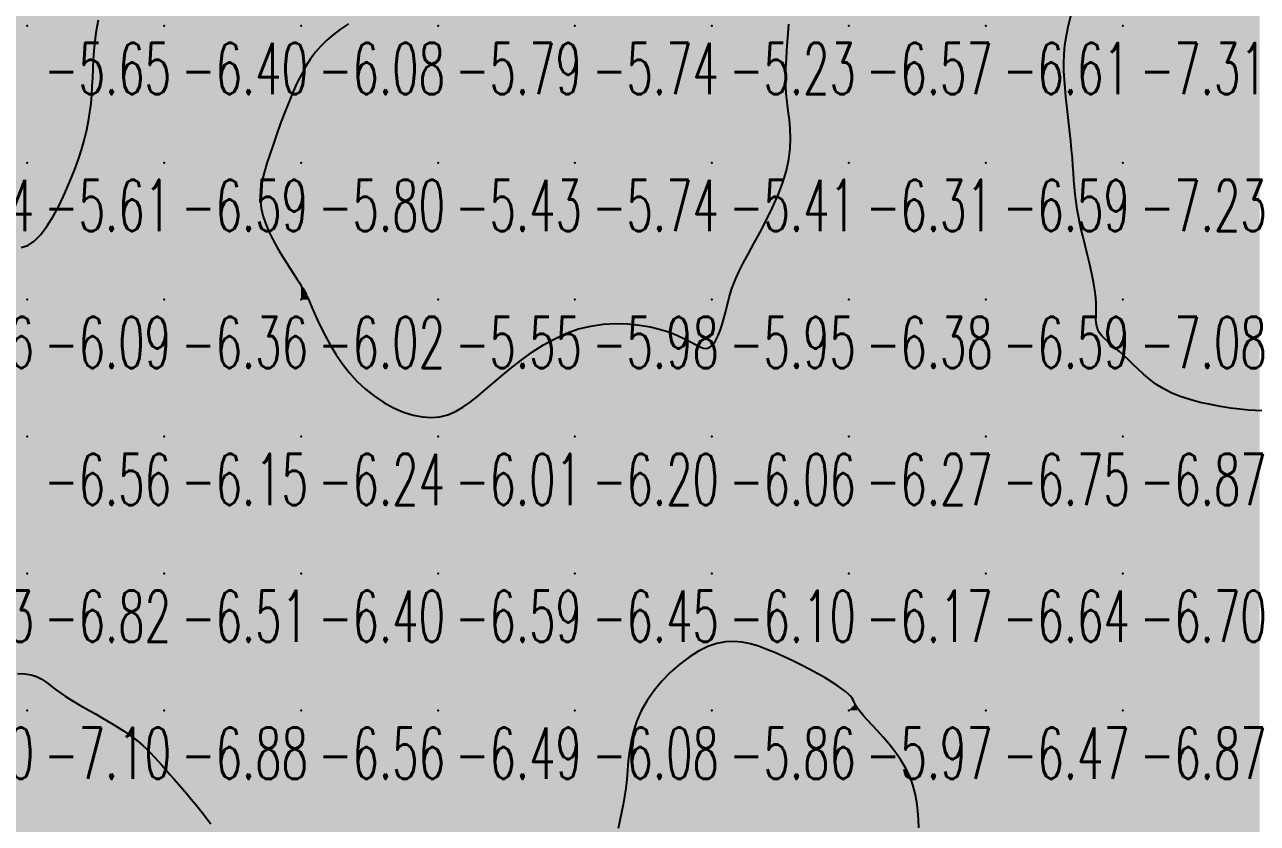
# Model space of a CAD drawing. Header units: millimetres. Extents: x 88261 to 90953, y 390274 to 392322.
# Drawn here: x 90070.1 to 90160.1, y 390839 to 390897.3 of the extents above; entities that cross this region are included whole.
import ezdxf
from ezdxf.enums import TextEntityAlignment as Align

# ---------------------------------------------------------------- set-up
doc = ezdxf.new("R2010")
doc.units = ezdxf.units.MM
doc.header["$LTSCALE"] = 25
for name, color, linetype in [('CN_03_00', 7, 'Continuous'), ('COTEAlt', 7, 'Continuous'), ('TN_COLORIAGE', 7, 'Continuous')]:
    doc.layers.add(name, color=color, linetype=linetype)
doc.styles.add('Simplex 1.0', font='Simplex.shx', dxfattribs={"width": 0.99, "height": 2.5})
doc.styles.get("Standard").update_dxf_attribs({"font": 'times.ttf'})

# ---------------------------------------------------------------- blocks, each defined once
blk = doc.blocks.new('COTE')
at = {"color": 0}
blk.add_point((0, 0), dxfattribs=at)
at = {"layer": 'COTEAlt'}
blk.add_attdef('ALT', text='', height=3.75, dxfattribs=at).set_placement((1.25, -1.25), align=Align.TOP_LEFT)

msp = doc.modelspace()

# ---------------------------------------------------------------- linework, layer by layer
at = {"layer": 'CN_03_00', "flags": 128}
for points, elevation in [([(90160.4, 390869.121), (90159.933, 390869.142), (90159.394, 390869.178), (90158.778, 390869.237), (90158.101, 390869.32), (90157.381, 390869.43), (90156.637, 390869.568), (90155.887, 390869.737), (90155.149, 390869.937), (90154.443, 390870.17), (90153.787, 390870.439), (90153.195, 390870.742), (90152.664, 390871.073), (90152.186, 390871.424), (90151.753, 390871.786), (90151.358, 390872.149), (90150.994, 390872.506), (90150.651, 390872.847), (90150.324, 390873.165), (90150.005, 390873.451), (90149.699, 390873.711), (90149.411, 390873.951), (90149.145, 390874.175), (90148.907, 390874.391), (90148.703, 390874.604), (90148.537, 390874.821), (90148.414, 390875.047), (90148.338, 390875.289), (90148.3, 390875.552), (90148.287, 390875.842), (90148.289, 390876.167), (90148.294, 390876.531), (90148.291, 390876.941), (90148.267, 390877.402), (90148.212, 390877.922), (90148.118, 390878.503), (90147.99, 390879.133), (90147.838, 390879.801), (90147.67, 390880.491), (90147.496, 390881.191), (90147.325, 390881.886), (90147.166, 390882.563), (90147.028, 390883.209), (90146.918, 390883.813), (90146.834, 390884.381), (90146.769, 390884.923), (90146.72, 390885.45), (90146.679, 390885.971), (90146.643, 390886.495), (90146.606, 390887.033), (90146.562, 390887.595), (90146.508, 390888.187), (90146.445, 390888.805), (90146.376, 390889.443), (90146.303, 390890.094), (90146.23, 390890.751), (90146.158, 390891.408), (90146.091, 390892.056), (90146.03, 390892.691), (90145.98, 390893.307), (90145.948, 390893.916), (90145.939, 390894.529), (90145.961, 390895.161), (90146.021, 390895.824), (90146.126, 390896.531), (90146.284, 390897.295), (90146.502, 390898.13)], -7), ([(90069.819, 390881.052), (90070.294, 390881.188), (90070.773, 390881.512), (90071.249, 390882.002), (90071.718, 390882.628), (90072.171, 390883.358), (90072.603, 390884.161), (90073.008, 390885.006), (90073.378, 390885.863), (90073.708, 390886.701), (90073.993, 390887.494), (90074.234, 390888.243), (90074.436, 390888.955), (90074.601, 390889.636), (90074.734, 390890.293), (90074.838, 390890.933), (90074.915, 390891.562), (90074.971, 390892.187), (90075.008, 390892.814), (90075.036, 390893.448), (90075.062, 390894.094), (90075.094, 390894.757), (90075.142, 390895.44), (90075.214, 390896.149), (90075.319, 390896.889), (90075.464, 390897.663)], -6), ([(90093.714, 390897.379), (90093.124, 390896.979), (90092.597, 390896.582), (90092.124, 390896.177), (90091.697, 390895.756), (90091.308, 390895.306), (90090.947, 390894.82), (90090.606, 390894.285), (90090.277, 390893.692), (90089.952, 390893.036), (90089.632, 390892.327), (90089.32, 390891.581), (90089.018, 390890.814), (90088.73, 390890.041), (90088.457, 390889.278), (90088.203, 390888.54), (90087.969, 390887.844), (90087.76, 390887.2), (90087.58, 390886.602), (90087.436, 390886.039), (90087.334, 390885.501), (90087.279, 390884.977), (90087.277, 390884.456), (90087.335, 390883.928), (90087.459, 390883.382), (90087.65, 390882.812), (90087.898, 390882.226), (90088.187, 390881.636), (90088.502, 390881.057), (90088.829, 390880.5), (90089.151, 390879.978), (90089.454, 390879.505), (90089.724, 390879.092), (90089.947, 390878.75), (90089.947, 390878.75), (90090.127, 390878.472), (90090.268, 390878.251), (90090.378, 390878.077), (90090.46, 390877.942), (90090.521, 390877.838), (90090.566, 390877.755), (90090.601, 390877.685), (90090.631, 390877.618), (90090.663, 390877.543), (90090.703, 390877.447), (90090.756, 390877.318), (90090.83, 390877.144), (90090.93, 390876.911), (90091.063, 390876.607), (90091.235, 390876.221), (90091.45, 390875.744), (90091.712, 390875.191), (90092.022, 390874.578), (90092.38, 390873.926), (90092.788, 390873.251), (90093.247, 390872.574), (90093.76, 390871.911), (90094.325, 390871.282), (90094.944, 390870.703), (90095.606, 390870.182), (90096.297, 390869.726), (90097.006, 390869.34), (90097.72, 390869.031), (90098.427, 390868.805), (90099.114, 390868.668), (90099.768, 390868.627), (90100.38, 390868.685), (90100.959, 390868.835), (90101.515, 390869.07), (90102.058, 390869.38), (90102.601, 390869.755), (90103.153, 390870.188), (90103.726, 390870.67), (90104.332, 390871.191), (90104.978, 390871.741), (90105.664, 390872.306), (90106.389, 390872.87), (90107.149, 390873.415), (90107.943, 390873.926), (90108.767, 390874.387), (90109.619, 390874.782), (90110.498, 390875.094), (90111.397, 390875.311), (90112.306, 390875.439), (90113.21, 390875.488), (90114.095, 390875.465), (90114.947, 390875.381), (90115.751, 390875.245), (90116.494, 390875.067), (90117.162, 390874.856), (90117.743, 390874.622), (90118.245, 390874.382), (90118.676, 390874.152), (90119.046, 390873.95), (90119.364, 390873.793), (90119.64, 390873.697), (90119.883, 390873.68), (90120.104, 390873.76), (90120.309, 390873.946), (90120.5, 390874.225), (90120.677, 390874.577), (90120.839, 390874.98), (90120.987, 390875.415), (90121.119, 390875.861), (90121.235, 390876.298), (90121.336, 390876.705), (90121.422, 390877.069), (90121.504, 390877.403), (90121.592, 390877.726), (90121.699, 390878.06), (90121.835, 390878.423), (90122.012, 390878.837), (90122.241, 390879.32), (90122.535, 390879.894), (90122.899, 390880.57), (90123.316, 390881.336), (90123.764, 390882.171), (90124.221, 390883.055), (90124.665, 390883.967), (90125.073, 390884.886), (90125.425, 390885.792), (90125.697, 390886.666), (90125.873, 390887.49), (90125.965, 390888.266), (90125.989, 390889.002), (90125.962, 390889.703), (90125.9, 390890.376), (90125.821, 390891.027), (90125.741, 390891.663), (90125.677, 390892.29), (90125.643, 390892.914), (90125.636, 390893.538), (90125.651, 390894.162), (90125.682, 390894.789), (90125.724, 390895.421), (90125.77, 390896.058), (90125.817, 390896.704), (90125.857, 390897.359)], -6), ([(90135.365, 390838.663), (90135.329, 390839.275), (90135.28, 390839.899), (90135.205, 390840.529), (90135.091, 390841.163), (90134.924, 390841.797), (90134.691, 390842.426), (90134.385, 390843.045), (90134.02, 390843.648), (90133.613, 390844.229), (90133.184, 390844.779), (90132.751, 390845.291), (90132.332, 390845.758), (90131.947, 390846.173), (90131.613, 390846.529), (90131.346, 390846.821), (90131.139, 390847.056), (90130.985, 390847.243), (90130.872, 390847.392), (90130.793, 390847.513), (90130.737, 390847.614), (90130.695, 390847.705), (90130.657, 390847.796), (90130.615, 390847.895), (90130.558, 390848.005), (90130.479, 390848.13), (90130.366, 390848.272), (90130.211, 390848.433), (90130.005, 390848.616), (90129.737, 390848.824), (90129.4, 390849.059), (90128.986, 390849.321), (90128.505, 390849.607), (90127.969, 390849.91), (90127.389, 390850.222), (90126.778, 390850.537), (90126.148, 390850.849), (90125.511, 390851.151), (90124.88, 390851.435), (90124.262, 390851.696), (90123.657, 390851.921), (90123.057, 390852.101), (90122.458, 390852.222), (90121.853, 390852.275), (90121.238, 390852.247), (90120.605, 390852.128), (90119.951, 390851.906), (90119.272, 390851.573), (90118.582, 390851.139), (90117.895, 390850.62), (90117.229, 390850.028), (90116.6, 390849.378), (90116.023, 390848.683), (90115.515, 390847.959), (90115.091, 390847.218), (90114.763, 390846.474), (90114.519, 390845.732), (90114.345, 390844.996), (90114.225, 390844.271), (90114.142, 390843.561), (90114.081, 390842.87), (90114.026, 390842.202), (90113.962, 390841.562), (90113.875, 390840.951), (90113.77, 390840.362), (90113.653, 390839.785), (90113.531, 390839.209), (90113.409, 390838.626)], -6), ([(90069.542, 390849.925), (90070.091, 390849.911), (90070.55, 390849.837), (90070.935, 390849.713), (90071.265, 390849.55), (90071.559, 390849.358), (90071.835, 390849.148), (90072.111, 390848.93), (90072.403, 390848.713), (90072.712, 390848.498), (90073.038, 390848.283), (90073.379, 390848.068), (90073.735, 390847.852), (90074.104, 390847.634), (90074.486, 390847.414), (90074.879, 390847.189), (90075.281, 390846.96), (90075.69, 390846.726), (90076.1, 390846.487), (90076.507, 390846.244), (90076.908, 390845.997), (90077.297, 390845.746), (90077.671, 390845.49), (90078.025, 390845.23), (90078.356, 390844.966), (90078.667, 390844.696), (90078.963, 390844.421), (90079.249, 390844.137), (90079.528, 390843.845), (90079.806, 390843.543), (90080.087, 390843.23), (90080.374, 390842.904), (90080.673, 390842.566), (90080.98, 390842.216), (90081.292, 390841.858), (90081.608, 390841.494), (90081.923, 390841.125), (90082.234, 390840.755), (90082.539, 390840.387), (90082.834, 390840.021), (90083.117, 390839.66), (90083.39, 390839.304), (90083.654, 390838.949)], -7)]:
    msp.add_lwpolyline(points, dxfattribs=dict(at, elevation=elevation))
at = {"layer": 'TN_COLORIAGE', "color": 141}
for points in [[(90060.456, 390897.239, -5.551), (90060.412, 390897.402, -5.551), (90070.249, 390897.239, -5.551), (90070.249, 390907.239, -5.551)], [(90077.871, 390904.862, -5.551), (90078.284, 390907.239, -5.551), (90070.249, 390897.239, -5.551), (90070.249, 390907.239, -5.551)], [(90110.249, 390901.493, -5.635), (90115.191, 390907.239, -5.635), (90110.249, 390897.239, -5.635), (90120.249, 390907.239, -5.635)], [(90110.249, 390897.239, -5.635), (90120.249, 390897.239, -5.635), (90120.249, 390907.239, -5.635)], [(90124.049, 390907.239, -5.231), (90125.888, 390902.878, -5.231), (90120.249, 390907.239, -5.231), (90120.249, 390897.239, -5.231)], [(90077.871, 390904.862, -5.648), (90074.936, 390897.239, -5.648), (90070.249, 390897.239, -5.648)], [(90125.982, 390897.239, -5.231), (90125.888, 390902.878, -5.231), (90120.249, 390897.239, -5.231)], [(90092.947, 390897.239, -5.787), (90100.249, 390900.897, -5.787), (90100.249, 390897.239, -5.787)], [(90103.988, 390900.979, -5.736), (90110.249, 390901.493, -5.736), (90100.249, 390897.239, -5.736), (90110.249, 390897.239, -5.736)], [(90103.988, 390900.979, -5.787), (90100.249, 390900.897, -5.787), (90100.249, 390897.239, -5.787)], [(90060.456, 390897.239, -5.648), (90065.825, 390892.815, -5.648), (90070.249, 390897.239, -5.648)], [(90065.825, 390892.815, -5.613), (90065.592, 390887.239, -5.613), (90070.249, 390897.239, -5.613), (90070.249, 390887.239, -5.613)], [(90074.936, 390897.239, -5.613), (90075.171, 390892.161, -5.613), (90070.249, 390897.239, -5.613), (90070.249, 390887.239, -5.613)], [(90090.249, 390894.419, -5.787), (90092.947, 390897.239, -5.787), (90090.249, 390887.239, -5.787), (90100.249, 390897.239, -5.787)], [(90090.249, 390887.239, -5.787), (90100.249, 390887.239, -5.787), (90100.249, 390897.239, -5.787)], [(90100.249, 390897.239, -5.736), (90100.249, 390887.239, -5.736), (90110.249, 390897.239, -5.736)], [(90100.249, 390887.239, -5.736), (90110.249, 390887.239, -5.736), (90110.249, 390897.239, -5.736)], [(90110.249, 390897.239, -5.231), (90110.249, 390887.239, -5.231), (90120.249, 390897.239, -5.231)], [(90110.249, 390887.239, -5.231), (90120.249, 390887.239, -5.231), (90120.249, 390897.239, -5.231)], [(90125.325, 390892.316, -5.231), (90125.982, 390897.239, -5.231), (90120.249, 390887.239, -5.231), (90120.249, 390897.239, -5.231)], [(90090.249, 390894.419, -5.8), (90087.718, 390887.239, -5.8), (90090.249, 390887.239, -5.8)], [(90075.171, 390892.161, -5.613), (90074.207, 390887.239, -5.613), (90070.249, 390887.239, -5.613)], [(90126.781, 390887.239, -5.41), (90125.325, 390892.316, -5.41), (90120.249, 390887.239, -5.41)], [(90065.592, 390887.239, -5.613), (90066.559, 390883.55, -5.613), (90070.249, 390887.239, -5.613)], [(90070.249, 390879.085, -5.613), (90066.559, 390883.55, -5.613), (90070.249, 390887.239, -5.613)], [(90070.249, 390879.085, -5.613), (90074.207, 390887.239, -5.613), (90070.249, 390887.239, -5.613)], [(90086.697, 390883.687, -5.8), (90087.718, 390887.239, -5.8), (90090.249, 390887.239, -5.8)], [(90090.249, 390878.306, -5.8), (90086.697, 390883.687, -5.8), (90090.249, 390887.239, -5.8)], [(90090.249, 390878.306, -5.428), (90090.65, 390877.641, -5.428), (90090.249, 390887.239, -5.428), (90100.249, 390887.239, -5.428)], [(90090.755, 390877.239, -5.428), (90090.65, 390877.641, -5.428), (90100.249, 390877.239, -5.428), (90100.249, 390887.239, -5.428)], [(90100.249, 390887.239, -5.739), (90100.249, 390877.239, -5.739), (90110.249, 390887.239, -5.739)], [(90100.249, 390877.239, -5.739), (90110.249, 390877.239, -5.739), (90110.249, 390887.239, -5.739)], [(90110.249, 390887.239, -5.41), (90110.249, 390877.239, -5.41), (90120.249, 390887.239, -5.41)], [(90110.249, 390877.239, -5.41), (90120.249, 390877.239, -5.41), (90120.249, 390887.239, -5.41)], [(90121.73, 390878.721, -5.41), (90126.781, 390887.239, -5.41), (90120.249, 390877.239, -5.41), (90120.249, 390887.239, -5.41)], [(90121.73, 390878.721, -5.946), (90121.509, 390877.239, -5.946), (90120.249, 390877.239, -5.946)], [(90090.755, 390877.239, -5.552), (90093.737, 390870.728, -5.552), (90100.249, 390877.239, -5.552)], [(90100.249, 390867.543, -5.552), (90093.737, 390870.728, -5.552), (90100.249, 390877.239, -5.552)], [(90103.873, 390870.864, -5.552), (90100.249, 390867.543, -5.552), (90110.249, 390877.239, -5.552), (90100.249, 390877.239, -5.552)], [(90103.873, 390870.864, -5.975), (90110.249, 390876.148, -5.975), (90110.249, 390877.239, -5.975)], [(90110.249, 390876.148, -5.946), (90118.118, 390875.109, -5.946), (90110.249, 390877.239, -5.946), (90120.249, 390877.239, -5.946)], [(90120.249, 390872.553, -5.946), (90118.118, 390875.109, -5.946), (90120.249, 390877.239, -5.946)], [(90120.249, 390872.553, -5.946), (90121.509, 390877.239, -5.946), (90120.249, 390877.239, -5.946)], [(90114.016, 390847.239, -5.861), (90120.249, 390853.127, -5.861), (90120.249, 390847.239, -5.861)], [(90120.249, 390853.127, -5.861), (90124.695, 390851.686, -5.861), (90120.249, 390847.239, -5.861)], [(90130.249, 390848.742, -5.861), (90124.695, 390851.686, -5.861), (90130.249, 390847.239, -5.861), (90120.249, 390847.239, -5.861)], [(90130.249, 390848.742, -5.969), (90130.708, 390847.699, -5.969), (90130.249, 390847.239, -5.969)], [(90130.861, 390847.239, -5.969), (90130.708, 390847.699, -5.969), (90130.249, 390847.239, -5.969)], [(90114.233, 390841.223, -5.735), (90112.823, 390837.239, -5.735), (90120.249, 390847.239, -5.735), (90120.249, 390837.239, -5.735)], [(90114.016, 390847.239, -5.861), (90114.233, 390841.223, -5.861), (90120.249, 390847.239, -5.861)], [(90120.249, 390847.239, -5.969), (90120.249, 390837.239, -5.969), (90130.249, 390847.239, -5.969)], [(90120.249, 390837.239, -5.969), (90130.249, 390837.239, -5.969), (90130.249, 390847.239, -5.969)], [(90130.861, 390847.239, -5.474), (90135.528, 390842.519, -5.474), (90130.249, 390847.239, -5.474), (90130.249, 390837.239, -5.474)], [(90135.528, 390842.519, -5.474), (90135.173, 390837.239, -5.474), (90130.249, 390837.239, -5.474)]]:
    msp.add_solid(points, dxfattribs=at)
at = {"layer": 'TN_COLORIAGE', "color": 151}
for points in [[(90080.249, 390897.239, -6), (90074.936, 390897.239, -6), (90080.249, 390907.239, -6), (90077.871, 390904.862, -6)], [(90080.249, 390897.239, -6), (90089.795, 390906.786, -6), (90080.249, 390907.239, -6), (90088.775, 390907.239, -6)], [(90100.249, 390907.239, -6), (90090.738, 390907.239, -6), (90090.249, 390897.239, -6), (90090.249, 390905.295, -6)], [(90100.249, 390907.239, -6), (90100.249, 390900.897, -6), (90090.249, 390897.239, -6), (90092.947, 390897.239, -6)], [(90130.249, 390907.239, -6), (90125.888, 390902.878, -6), (90130.249, 390897.239, -6), (90125.982, 390897.239, -6)], [(90130.249, 390907.239, -6.415), (90130.249, 390897.239, -6.415), (90140.249, 390907.239, -6.415)], [(90130.249, 390897.239, -6.415), (90140.249, 390897.239, -6.415), (90140.249, 390907.239, -6.415)], [(90149.915, 390906.906, -6.415), (90150.025, 390907.239, -6.415), (90140.249, 390897.239, -6.415), (90140.249, 390907.239, -6.415)], [(90149.915, 390906.906, -6.612), (90145.792, 390897.239, -6.612), (90140.249, 390897.239, -6.612)], [(90080.249, 390897.239, -6), (90089.795, 390906.786, -6), (90090.249, 390897.239, -6), (90090.249, 390905.295, -6)], [(90080.249, 390887.239, -6), (90074.207, 390887.239, -6), (90080.249, 390897.239, -6), (90075.171, 390892.161, -6)], [(90075.171, 390892.161, -6.399), (90074.936, 390897.239, -6.399), (90080.249, 390897.239, -6.399)], [(90080.249, 390897.239, -6.079), (90080.249, 390887.239, -6.079), (90090.249, 390897.239, -6.079)], [(90080.249, 390887.239, -6), (90087.718, 390887.239, -6), (90090.249, 390897.239, -6), (90090.249, 390894.419, -6)], [(90092.947, 390897.239, -6.079), (90090.249, 390894.419, -6.079), (90090.249, 390897.239, -6.079)], [(90125.982, 390897.239, -6.573), (90125.325, 390892.316, -6.573), (90130.249, 390897.239, -6.573)], [(90130.249, 390897.239, -6), (90125.325, 390892.316, -6), (90130.249, 390887.239, -6), (90126.781, 390887.239, -6)], [(90130.249, 390897.239, -6.612), (90130.249, 390887.239, -6.612), (90140.249, 390897.239, -6.612)], [(90130.249, 390887.239, -6.612), (90140.249, 390887.239, -6.612), (90140.249, 390897.239, -6.612)], [(90145.792, 390897.239, -6.591), (90145.926, 390892.916, -6.591), (90140.249, 390897.239, -6.591), (90140.249, 390887.239, -6.591)], [(90146.686, 390887.239, -6.591), (90145.926, 390892.916, -6.591), (90140.249, 390887.239, -6.591)], [(90080.249, 390887.239, -6), (90074.207, 390887.239, -6), (90070.249, 390877.239, -6), (90070.249, 390879.085, -6)], [(90070.249, 390877.239, -6.591), (90080.249, 390877.239, -6.591), (90080.249, 390887.239, -6.591)], [(90080.249, 390887.239, -6), (90087.718, 390887.239, -6), (90080.249, 390877.239, -6), (90086.697, 390883.687, -6)], [(90130.249, 390877.239, -6), (90121.509, 390877.239, -6), (90130.249, 390887.239, -6), (90121.73, 390878.721, -6)], [(90126.781, 390887.239, -6.313), (90121.73, 390878.721, -6.313), (90130.249, 390887.239, -6.313)], [(90130.249, 390887.239, -6.591), (90130.249, 390877.239, -6.591), (90140.249, 390887.239, -6.591)], [(90130.249, 390877.239, -6.591), (90140.249, 390877.239, -6.591), (90140.249, 390887.239, -6.591)], [(90146.686, 390887.239, -6.588), (90146.703, 390883.693, -6.588), (90140.249, 390887.239, -6.588), (90140.249, 390877.239, -6.588)], [(90060.249, 390877.239, -6), (90066.559, 390883.55, -6), (90070.249, 390877.239, -6), (90070.249, 390879.085, -6)], [(90080.249, 390877.239, -6), (90086.697, 390883.687, -6), (90090.249, 390877.239, -6), (90090.249, 390878.306, -6)], [(90148.67, 390877.239, -6.588), (90146.703, 390883.693, -6.588), (90140.249, 390877.239, -6.588)], [(90090.65, 390877.641, -6.024), (90090.249, 390878.306, -6.024), (90090.249, 390877.239, -6.024)], [(90060.249, 390867.634, -6.088), (90060.399, 390867.389, -6.088), (90060.249, 390877.239, -6.088), (90070.249, 390877.239, -6.088)], [(90060.552, 390867.239, -6.088), (90060.399, 390867.389, -6.088), (90070.249, 390867.239, -6.088), (90070.249, 390877.239, -6.088)], [(90070.249, 390877.239, -6.363), (90070.249, 390867.239, -6.363), (90080.249, 390877.239, -6.363)], [(90070.249, 390867.239, -6.363), (90080.249, 390867.239, -6.363), (90080.249, 390877.239, -6.363)], [(90080.249, 390877.239, -6.024), (90080.249, 390867.239, -6.024), (90090.249, 390877.239, -6.024)], [(90080.249, 390867.239, -6.024), (90090.249, 390867.239, -6.024), (90090.249, 390877.239, -6.024)], [(90090.65, 390877.641, -6.024), (90090.755, 390877.239, -6.024), (90090.249, 390877.239, -6.024)], [(90090.249, 390867.239, -6), (90093.737, 390870.728, -6), (90090.249, 390877.239, -6), (90090.755, 390877.239, -6)], [(90130.249, 390877.239, -6), (90121.509, 390877.239, -6), (90120.249, 390867.239, -6), (90120.249, 390872.553, -6)], [(90120.249, 390867.239, -6.378), (90130.249, 390867.239, -6.378), (90130.249, 390877.239, -6.378)], [(90130.249, 390877.239, -6.588), (90130.249, 390867.239, -6.588), (90140.249, 390877.239, -6.588)], [(90130.249, 390867.239, -6.588), (90140.249, 390867.239, -6.588), (90140.249, 390877.239, -6.588)], [(90147.892, 390874.882, -6.588), (90148.67, 390877.239, -6.588), (90140.249, 390867.239, -6.588), (90140.249, 390877.239, -6.588)], [(90110.249, 390867.239, -6), (90110.249, 390876.148, -6), (90100.249, 390867.239, -6), (90103.873, 390870.864, -6)], [(90118.118, 390875.109, -6.201), (90110.249, 390876.148, -6.201), (90110.249, 390867.239, -6.201)], [(90110.249, 390867.239, -6), (90118.118, 390875.109, -6), (90120.249, 390867.239, -6), (90120.249, 390872.553, -6)], [(90150.249, 390873.515, -6.749), (90147.892, 390874.882, -6.749), (90150.249, 390867.239, -6.749), (90140.249, 390867.239, -6.749)], [(90150.249, 390873.515, -6.87), (90153.056, 390870.047, -6.87), (90150.249, 390867.239, -6.87)], [(90090.249, 390867.239, -6), (90093.737, 390870.728, -6), (90100.249, 390867.239, -6), (90100.249, 390867.543, -6)], [(90100.249, 390867.543, -6.014), (90103.873, 390870.864, -6.014), (90100.249, 390867.239, -6.014)], [(90160.249, 390868.93, -6.87), (90153.056, 390870.047, -6.87), (90160.249, 390867.239, -6.87), (90150.249, 390867.239, -6.87)], [(90060.249, 390866.479, -6.556), (90060.552, 390867.239, -6.556), (90060.249, 390857.239, -6.556), (90070.249, 390867.239, -6.556)], [(90060.249, 390857.239, -6.556), (90070.249, 390857.239, -6.556), (90070.249, 390867.239, -6.556)], [(90070.249, 390867.239, -6.149), (90070.249, 390857.239, -6.149), (90080.249, 390867.239, -6.149)], [(90070.249, 390857.239, -6.149), (90080.249, 390857.239, -6.149), (90080.249, 390867.239, -6.149)], [(90080.249, 390867.239, -6.24), (90080.249, 390857.239, -6.24), (90090.249, 390867.239, -6.24)], [(90080.249, 390857.239, -6.24), (90090.249, 390857.239, -6.24), (90090.249, 390867.239, -6.24)], [(90090.249, 390867.239, -6.014), (90090.249, 390857.239, -6.014), (90100.249, 390867.239, -6.014)], [(90090.249, 390857.239, -6.014), (90100.249, 390857.239, -6.014), (90100.249, 390867.239, -6.014)], [(90100.249, 390867.239, -6.201), (90100.249, 390857.239, -6.201), (90110.249, 390867.239, -6.201)], [(90100.249, 390857.239, -6.201), (90110.249, 390857.239, -6.201), (90110.249, 390867.239, -6.201)], [(90110.249, 390867.239, -6.062), (90110.249, 390857.239, -6.062), (90120.249, 390867.239, -6.062)], [(90110.249, 390857.239, -6.062), (90120.249, 390857.239, -6.062), (90120.249, 390867.239, -6.062)], [(90120.249, 390867.239, -6.269), (90120.249, 390857.239, -6.269), (90130.249, 390867.239, -6.269)], [(90120.249, 390857.239, -6.269), (90130.249, 390857.239, -6.269), (90130.249, 390867.239, -6.269)], [(90130.249, 390867.239, -6.749), (90130.249, 390857.239, -6.749), (90140.249, 390867.239, -6.749)], [(90130.249, 390857.239, -6.749), (90140.249, 390857.239, -6.749), (90140.249, 390867.239, -6.749)], [(90140.249, 390867.239, -6.87), (90140.249, 390857.239, -6.87), (90150.249, 390867.239, -6.87)], [(90140.249, 390857.239, -6.87), (90150.249, 390857.239, -6.87), (90150.249, 390867.239, -6.87)], [(90150.249, 390857.239, -6.932), (90160.249, 390857.239, -6.932), (90160.249, 390867.239, -6.932)], [(90150.249, 390867.239, -6.932), (90150.249, 390857.239, -6.932), (90160.249, 390867.239, -6.932)], [(90060.249, 390847.391, -6.818), (90060.389, 390847.38, -6.818), (90060.249, 390857.239, -6.818), (90070.249, 390857.239, -6.818)], [(90060.389, 390847.38, -6.818), (90070.249, 390850.732, -6.818), (90070.249, 390857.239, -6.818)], [(90070.249, 390850.732, -6.511), (90071.912, 390848.903, -6.511), (90070.249, 390857.239, -6.511), (90080.249, 390857.239, -6.511)], [(90074.77, 390847.239, -6.511), (90071.912, 390848.903, -6.511), (90080.249, 390847.239, -6.511), (90080.249, 390857.239, -6.511)], [(90080.249, 390857.239, -6.399), (90080.249, 390847.239, -6.399), (90090.249, 390857.239, -6.399)], [(90080.249, 390847.239, -6.399), (90090.249, 390847.239, -6.399), (90090.249, 390857.239, -6.399)], [(90090.249, 390857.239, -6.59), (90090.249, 390847.239, -6.59), (90100.249, 390857.239, -6.59)], [(90090.249, 390847.239, -6.59), (90100.249, 390847.239, -6.59), (90100.249, 390857.239, -6.59)], [(90100.249, 390857.239, -6.451), (90100.249, 390847.239, -6.451), (90110.249, 390857.239, -6.451)], [(90100.249, 390847.239, -6.451), (90110.249, 390847.239, -6.451), (90110.249, 390857.239, -6.451)], [(90110.249, 390857.239, -6.097), (90110.249, 390847.239, -6.097), (90120.249, 390857.239, -6.097)], [(90120.249, 390857.239, -6), (90120.249, 390853.127, -6), (90110.249, 390847.239, -6), (90114.016, 390847.239, -6)], [(90130.249, 390857.239, -6), (90124.695, 390851.686, -6), (90120.249, 390857.239, -6), (90120.249, 390853.127, -6)], [(90124.695, 390851.686, -6.173), (90130.249, 390848.742, -6.173), (90130.249, 390857.239, -6.173)], [(90140.249, 390857.239, -6), (90130.708, 390847.699, -6), (90130.249, 390857.239, -6), (90130.249, 390848.742, -6)], [(90140.249, 390857.239, -6), (90130.708, 390847.699, -6), (90140.249, 390847.239, -6), (90130.861, 390847.239, -6)], [(90140.249, 390857.239, -6.699), (90140.249, 390847.239, -6.699), (90150.249, 390857.239, -6.699)], [(90140.249, 390847.239, -6.699), (90150.249, 390847.239, -6.699), (90150.249, 390857.239, -6.699)], [(90150.249, 390847.239, -6.819), (90160.249, 390847.239, -6.819), (90160.249, 390857.239, -6.819)], [(90150.249, 390857.239, -6.819), (90150.249, 390847.239, -6.819), (90160.249, 390857.239, -6.819)], [(90074.77, 390847.239, -6.882), (90078.282, 390845.273, -6.882), (90080.249, 390847.239, -6.882)], [(90080.249, 390843.048, -6.882), (90078.282, 390845.273, -6.882), (90080.249, 390847.239, -6.882)], [(90080.249, 390843.048, -6.561), (90082.969, 390839.959, -6.561), (90080.249, 390847.239, -6.561), (90090.249, 390847.239, -6.561)], [(90084.879, 390837.239, -6.561), (90082.969, 390839.959, -6.561), (90090.249, 390837.239, -6.561), (90090.249, 390847.239, -6.561)], [(90090.249, 390847.239, -6.49), (90090.249, 390837.239, -6.49), (90100.249, 390847.239, -6.49)], [(90090.249, 390837.239, -6.49), (90100.249, 390837.239, -6.49), (90100.249, 390847.239, -6.49)], [(90100.249, 390847.239, -6.084), (90100.249, 390837.239, -6.084), (90110.249, 390847.239, -6.084)], [(90100.249, 390837.239, -6.084), (90110.249, 390837.239, -6.084), (90110.249, 390847.239, -6.084)], [(90110.249, 390837.239, -6), (90114.233, 390841.223, -6), (90110.249, 390847.239, -6), (90114.016, 390847.239, -6)], [(90135.528, 390842.519, -6.47), (90130.861, 390847.239, -6.47), (90140.249, 390847.239, -6.47)], [(90140.249, 390837.239, -6), (90135.173, 390837.239, -6), (90140.249, 390847.239, -6), (90135.528, 390842.519, -6)], [(90140.249, 390847.239, -6.873), (90140.249, 390837.239, -6.873), (90150.249, 390847.239, -6.873)], [(90140.249, 390837.239, -6.873), (90150.249, 390837.239, -6.873), (90150.249, 390847.239, -6.873)], [(90150.249, 390837.239, -6.847), (90160.249, 390837.239, -6.847), (90160.249, 390847.239, -6.847)], [(90150.249, 390847.239, -6.847), (90150.249, 390837.239, -6.847), (90160.249, 390847.239, -6.847)], [(90112.823, 390837.239, -6.092), (90114.233, 390841.223, -6.092), (90110.249, 390837.239, -6.092)]]:
    msp.add_solid(points, dxfattribs=at)
at = {"layer": 'TN_COLORIAGE', "color": 161}
for points in [[(90150.249, 390897.239, -7), (90145.792, 390897.239, -7), (90150.249, 390907.239, -7), (90149.915, 390906.906, -7)], [(90150.249, 390897.239, -7.233), (90160.249, 390897.239, -7.233), (90160.249, 390907.239, -7.233)], [(90150.249, 390907.239, -7.233), (90150.249, 390897.239, -7.233), (90160.249, 390907.239, -7.233)], [(90145.926, 390892.916, -7.312), (90145.792, 390897.239, -7.312), (90150.249, 390897.239, -7.312)], [(90150.249, 390897.239, -7), (90145.926, 390892.916, -7), (90150.249, 390887.239, -7), (90146.686, 390887.239, -7)], [(90150.249, 390887.239, -7.561), (90160.249, 390887.239, -7.561), (90160.249, 390897.239, -7.561)], [(90150.249, 390897.239, -7.561), (90150.249, 390887.239, -7.561), (90160.249, 390897.239, -7.561)], [(90146.703, 390883.693, -7.226), (90146.686, 390887.239, -7.226), (90150.249, 390887.239, -7.226)], [(90150.249, 390887.239, -7), (90146.703, 390883.693, -7), (90150.249, 390877.239, -7), (90148.67, 390877.239, -7)], [(90150.249, 390877.239, -7.528), (90160.249, 390877.239, -7.528), (90160.249, 390887.239, -7.528)], [(90150.249, 390887.239, -7.528), (90150.249, 390877.239, -7.528), (90160.249, 390887.239, -7.528)], [(90148.67, 390877.239, -7.077), (90147.892, 390874.882, -7.077), (90150.249, 390877.239, -7.077)], [(90147.892, 390874.882, -7.077), (90150.249, 390873.515, -7.077), (90150.249, 390877.239, -7.077)], [(90160.249, 390877.239, -7), (90153.056, 390870.047, -7), (90150.249, 390877.239, -7), (90150.249, 390873.515, -7)], [(90153.056, 390870.047, -7.334), (90160.249, 390868.93, -7.334), (90160.249, 390877.239, -7.334)], [(90070.249, 390847.239, -7), (90070.249, 390850.732, -7), (90060.249, 390847.239, -7), (90060.389, 390847.38, -7)], [(90071.912, 390848.903, -7.098), (90070.249, 390850.732, -7.098), (90070.249, 390847.239, -7.098)], [(90071.912, 390848.903, -7.098), (90074.77, 390847.239, -7.098), (90070.249, 390847.239, -7.098)], [(90060.249, 390847.239, -7.098), (90060.249, 390837.239, -7.098), (90070.249, 390847.239, -7.098)], [(90060.249, 390837.239, -7.098), (90070.249, 390837.239, -7.098), (90070.249, 390847.239, -7.098)], [(90070.249, 390837.239, -7), (90078.282, 390845.273, -7), (90070.249, 390847.239, -7), (90074.77, 390847.239, -7)], [(90070.249, 390837.239, -7), (90078.282, 390845.273, -7), (90080.249, 390837.239, -7), (90080.249, 390843.048, -7)], [(90082.969, 390839.959, -7.164), (90080.249, 390843.048, -7.164), (90080.249, 390837.239, -7.164)], [(90082.969, 390839.959, -7.164), (90084.879, 390837.239, -7.164), (90080.249, 390837.239, -7.164)]]:
    msp.add_solid(points, dxfattribs=at)

# ---------------------------------------------------------------- block references
at = {"layer": 'COTEAlt'}
ref = msp.add_blockref('COTE', (90070.249, 390897.239), dxfattribs=at)
ref.add_attrib('ALT', '-5.65', dxfattribs={"height": 3.75, "style": 'Simplex 1.0', "width": 0.6}).set_placement((90071.499, 390895.989), align=Align.TOP_LEFT)
ref = msp.add_blockref('COTE', (90080.249, 390897.239), dxfattribs=at)
ref.add_attrib('ALT', '-6.40', dxfattribs={"height": 3.75, "style": 'Simplex 1.0', "width": 0.6}).set_placement((90081.499, 390895.989), align=Align.TOP_LEFT)
ref = msp.add_blockref('COTE', (90090.249, 390897.239), dxfattribs=at)
ref.add_attrib('ALT', '-6.08', dxfattribs={"height": 3.75, "style": 'Simplex 1.0', "width": 0.6}).set_placement((90091.499, 390895.989), align=Align.TOP_LEFT)
ref = msp.add_blockref('COTE', (90100.249, 390897.239), dxfattribs=at)
ref.add_attrib('ALT', '-5.79', dxfattribs={"height": 3.75, "style": 'Simplex 1.0', "width": 0.6}).set_placement((90101.499, 390895.989), align=Align.TOP_LEFT)
ref = msp.add_blockref('COTE', (90110.249, 390897.239), dxfattribs=at)
ref.add_attrib('ALT', '-5.74', dxfattribs={"height": 3.75, "style": 'Simplex 1.0', "width": 0.6}).set_placement((90111.499, 390895.989), align=Align.TOP_LEFT)
ref = msp.add_blockref('COTE', (90120.249, 390897.239), dxfattribs=at)
ref.add_attrib('ALT', '-5.23', dxfattribs={"height": 3.75, "style": 'Simplex 1.0', "width": 0.6}).set_placement((90121.499, 390895.989), align=Align.TOP_LEFT)
ref = msp.add_blockref('COTE', (90130.249, 390897.239), dxfattribs=at)
ref.add_attrib('ALT', '-6.57', dxfattribs={"height": 3.75, "style": 'Simplex 1.0', "width": 0.6}).set_placement((90131.499, 390895.989), align=Align.TOP_LEFT)
ref = msp.add_blockref('COTE', (90140.249, 390897.239), dxfattribs=at)
ref.add_attrib('ALT', '-6.61', dxfattribs={"height": 3.75, "style": 'Simplex 1.0', "width": 0.6}).set_placement((90141.499, 390895.989), align=Align.TOP_LEFT)
ref = msp.add_blockref('COTE', (90150.249, 390897.239), dxfattribs=at)
ref.add_attrib('ALT', '-7.31', dxfattribs={"height": 3.75, "style": 'Simplex 1.0', "width": 0.6}).set_placement((90151.499, 390895.989), align=Align.TOP_LEFT)
ref = msp.add_blockref('COTE', (90060.249, 390887.239), dxfattribs=at)
ref.add_attrib('ALT', '-6.44', dxfattribs={"height": 3.75, "style": 'Simplex 1.0', "width": 0.6}).set_placement((90061.499, 390885.989), align=Align.TOP_LEFT)
ref = msp.add_blockref('COTE', (90070.249, 390887.239), dxfattribs=at)
ref.add_attrib('ALT', '-5.61', dxfattribs={"height": 3.75, "style": 'Simplex 1.0', "width": 0.6}).set_placement((90071.499, 390885.989), align=Align.TOP_LEFT)
ref = msp.add_blockref('COTE', (90080.249, 390887.239), dxfattribs=at)
ref.add_attrib('ALT', '-6.59', dxfattribs={"height": 3.75, "style": 'Simplex 1.0', "width": 0.6}).set_placement((90081.499, 390885.989), align=Align.TOP_LEFT)
ref = msp.add_blockref('COTE', (90090.249, 390887.239), dxfattribs=at)
ref.add_attrib('ALT', '-5.80', dxfattribs={"height": 3.75, "style": 'Simplex 1.0', "width": 0.6}).set_placement((90091.499, 390885.989), align=Align.TOP_LEFT)
ref = msp.add_blockref('COTE', (90100.249, 390887.239), dxfattribs=at)
ref.add_attrib('ALT', '-5.43', dxfattribs={"height": 3.75, "style": 'Simplex 1.0', "width": 0.6}).set_placement((90101.499, 390885.989), align=Align.TOP_LEFT)
ref = msp.add_blockref('COTE', (90110.249, 390887.239), dxfattribs=at)
ref.add_attrib('ALT', '-5.74', dxfattribs={"height": 3.75, "style": 'Simplex 1.0', "width": 0.6}).set_placement((90111.499, 390885.989), align=Align.TOP_LEFT)
ref = msp.add_blockref('COTE', (90120.249, 390887.239), dxfattribs=at)
ref.add_attrib('ALT', '-5.41', dxfattribs={"height": 3.75, "style": 'Simplex 1.0', "width": 0.6}).set_placement((90121.499, 390885.989), align=Align.TOP_LEFT)
ref = msp.add_blockref('COTE', (90130.249, 390887.239), dxfattribs=at)
ref.add_attrib('ALT', '-6.31', dxfattribs={"height": 3.75, "style": 'Simplex 1.0', "width": 0.6}).set_placement((90131.499, 390885.989), align=Align.TOP_LEFT)
ref = msp.add_blockref('COTE', (90140.249, 390887.239), dxfattribs=at)
ref.add_attrib('ALT', '-6.59', dxfattribs={"height": 3.75, "style": 'Simplex 1.0', "width": 0.6}).set_placement((90141.499, 390885.989), align=Align.TOP_LEFT)
ref = msp.add_blockref('COTE', (90150.249, 390887.239), dxfattribs=at)
ref.add_attrib('ALT', '-7.23', dxfattribs={"height": 3.75, "style": 'Simplex 1.0', "width": 0.6}).set_placement((90151.499, 390885.989), align=Align.TOP_LEFT)
ref = msp.add_blockref('COTE', (90060.249, 390877.239), dxfattribs=at)
ref.add_attrib('ALT', '-6.66', dxfattribs={"height": 3.75, "style": 'Simplex 1.0', "width": 0.6}).set_placement((90061.499, 390875.989), align=Align.TOP_LEFT)
ref = msp.add_blockref('COTE', (90070.249, 390877.239), dxfattribs=at)
ref.add_attrib('ALT', '-6.09', dxfattribs={"height": 3.75, "style": 'Simplex 1.0', "width": 0.6}).set_placement((90071.499, 390875.989), align=Align.TOP_LEFT)
ref = msp.add_blockref('COTE', (90080.249, 390877.239), dxfattribs=at)
ref.add_attrib('ALT', '-6.36', dxfattribs={"height": 3.75, "style": 'Simplex 1.0', "width": 0.6}).set_placement((90081.499, 390875.989), align=Align.TOP_LEFT)
ref = msp.add_blockref('COTE', (90090.249, 390877.239), dxfattribs=at)
ref.add_attrib('ALT', '-6.02', dxfattribs={"height": 3.75, "style": 'Simplex 1.0', "width": 0.6}).set_placement((90091.499, 390875.989), align=Align.TOP_LEFT)
ref = msp.add_blockref('COTE', (90100.249, 390877.239), dxfattribs=at)
ref.add_attrib('ALT', '-5.55', dxfattribs={"height": 3.75, "style": 'Simplex 1.0', "width": 0.6}).set_placement((90101.499, 390875.989), align=Align.TOP_LEFT)
ref = msp.add_blockref('COTE', (90110.249, 390877.239), dxfattribs=at)
ref.add_attrib('ALT', '-5.98', dxfattribs={"height": 3.75, "style": 'Simplex 1.0', "width": 0.6}).set_placement((90111.499, 390875.989), align=Align.TOP_LEFT)
ref = msp.add_blockref('COTE', (90120.249, 390877.239), dxfattribs=at)
ref.add_attrib('ALT', '-5.95', dxfattribs={"height": 3.75, "style": 'Simplex 1.0', "width": 0.6}).set_placement((90121.499, 390875.989), align=Align.TOP_LEFT)
ref = msp.add_blockref('COTE', (90130.249, 390877.239), dxfattribs=at)
ref.add_attrib('ALT', '-6.38', dxfattribs={"height": 3.75, "style": 'Simplex 1.0', "width": 0.6}).set_placement((90131.499, 390875.989), align=Align.TOP_LEFT)
ref = msp.add_blockref('COTE', (90140.249, 390877.239), dxfattribs=at)
ref.add_attrib('ALT', '-6.59', dxfattribs={"height": 3.75, "style": 'Simplex 1.0', "width": 0.6}).set_placement((90141.499, 390875.989), align=Align.TOP_LEFT)
ref = msp.add_blockref('COTE', (90150.249, 390877.239), dxfattribs=at)
ref.add_attrib('ALT', '-7.08', dxfattribs={"height": 3.75, "style": 'Simplex 1.0', "width": 0.6}).set_placement((90151.499, 390875.989), align=Align.TOP_LEFT)
ref = msp.add_blockref('COTE', (90070.249, 390867.239), dxfattribs=at)
ref.add_attrib('ALT', '-6.56', dxfattribs={"height": 3.75, "style": 'Simplex 1.0', "width": 0.6}).set_placement((90071.499, 390865.989), align=Align.TOP_LEFT)
ref = msp.add_blockref('COTE', (90080.249, 390867.239), dxfattribs=at)
ref.add_attrib('ALT', '-6.15', dxfattribs={"height": 3.75, "style": 'Simplex 1.0', "width": 0.6}).set_placement((90081.499, 390865.989), align=Align.TOP_LEFT)
ref = msp.add_blockref('COTE', (90090.249, 390867.239), dxfattribs=at)
ref.add_attrib('ALT', '-6.24', dxfattribs={"height": 3.75, "style": 'Simplex 1.0', "width": 0.6}).set_placement((90091.499, 390865.989), align=Align.TOP_LEFT)
ref = msp.add_blockref('COTE', (90100.249, 390867.239), dxfattribs=at)
ref.add_attrib('ALT', '-6.01', dxfattribs={"height": 3.75, "style": 'Simplex 1.0', "width": 0.6}).set_placement((90101.499, 390865.989), align=Align.TOP_LEFT)
ref = msp.add_blockref('COTE', (90110.249, 390867.239), dxfattribs=at)
ref.add_attrib('ALT', '-6.20', dxfattribs={"height": 3.75, "style": 'Simplex 1.0', "width": 0.6}).set_placement((90111.499, 390865.989), align=Align.TOP_LEFT)
ref = msp.add_blockref('COTE', (90120.249, 390867.239), dxfattribs=at)
ref.add_attrib('ALT', '-6.06', dxfattribs={"height": 3.75, "style": 'Simplex 1.0', "width": 0.6}).set_placement((90121.499, 390865.989), align=Align.TOP_LEFT)
ref = msp.add_blockref('COTE', (90130.249, 390867.239), dxfattribs=at)
ref.add_attrib('ALT', '-6.27', dxfattribs={"height": 3.75, "style": 'Simplex 1.0', "width": 0.6}).set_placement((90131.499, 390865.989), align=Align.TOP_LEFT)
ref = msp.add_blockref('COTE', (90140.249, 390867.239), dxfattribs=at)
ref.add_attrib('ALT', '-6.75', dxfattribs={"height": 3.75, "style": 'Simplex 1.0', "width": 0.6}).set_placement((90141.499, 390865.989), align=Align.TOP_LEFT)
ref = msp.add_blockref('COTE', (90150.249, 390867.239), dxfattribs=at)
ref.add_attrib('ALT', '-6.87', dxfattribs={"height": 3.75, "style": 'Simplex 1.0', "width": 0.6}).set_placement((90151.499, 390865.989), align=Align.TOP_LEFT)
ref = msp.add_blockref('COTE', (90060.249, 390857.239), dxfattribs=at)
ref.add_attrib('ALT', '-6.83', dxfattribs={"height": 3.75, "style": 'Simplex 1.0', "width": 0.6}).set_placement((90061.499, 390855.989), align=Align.TOP_LEFT)
ref = msp.add_blockref('COTE', (90070.249, 390857.239), dxfattribs=at)
ref.add_attrib('ALT', '-6.82', dxfattribs={"height": 3.75, "style": 'Simplex 1.0', "width": 0.6}).set_placement((90071.499, 390855.989), align=Align.TOP_LEFT)
ref = msp.add_blockref('COTE', (90080.249, 390857.239), dxfattribs=at)
ref.add_attrib('ALT', '-6.51', dxfattribs={"height": 3.75, "style": 'Simplex 1.0', "width": 0.6}).set_placement((90081.499, 390855.989), align=Align.TOP_LEFT)
ref = msp.add_blockref('COTE', (90090.249, 390857.239), dxfattribs=at)
ref.add_attrib('ALT', '-6.40', dxfattribs={"height": 3.75, "style": 'Simplex 1.0', "width": 0.6}).set_placement((90091.499, 390855.989), align=Align.TOP_LEFT)
ref = msp.add_blockref('COTE', (90100.249, 390857.239), dxfattribs=at)
ref.add_attrib('ALT', '-6.59', dxfattribs={"height": 3.75, "style": 'Simplex 1.0', "width": 0.6}).set_placement((90101.499, 390855.989), align=Align.TOP_LEFT)
ref = msp.add_blockref('COTE', (90110.249, 390857.239), dxfattribs=at)
ref.add_attrib('ALT', '-6.45', dxfattribs={"height": 3.75, "style": 'Simplex 1.0', "width": 0.6}).set_placement((90111.499, 390855.989), align=Align.TOP_LEFT)
ref = msp.add_blockref('COTE', (90120.249, 390857.239), dxfattribs=at)
ref.add_attrib('ALT', '-6.10', dxfattribs={"height": 3.75, "style": 'Simplex 1.0', "width": 0.6}).set_placement((90121.499, 390855.989), align=Align.TOP_LEFT)
ref = msp.add_blockref('COTE', (90130.249, 390857.239), dxfattribs=at)
ref.add_attrib('ALT', '-6.17', dxfattribs={"height": 3.75, "style": 'Simplex 1.0', "width": 0.6}).set_placement((90131.499, 390855.989), align=Align.TOP_LEFT)
ref = msp.add_blockref('COTE', (90140.249, 390857.239), dxfattribs=at)
ref.add_attrib('ALT', '-6.64', dxfattribs={"height": 3.75, "style": 'Simplex 1.0', "width": 0.6}).set_placement((90141.499, 390855.989), align=Align.TOP_LEFT)
ref = msp.add_blockref('COTE', (90150.249, 390857.239), dxfattribs=at)
ref.add_attrib('ALT', '-6.70', dxfattribs={"height": 3.75, "style": 'Simplex 1.0', "width": 0.6}).set_placement((90151.499, 390855.989), align=Align.TOP_LEFT)
ref = msp.add_blockref('COTE', (90060.249, 390847.239), dxfattribs=at)
ref.add_attrib('ALT', '-7.00', dxfattribs={"height": 3.75, "style": 'Simplex 1.0', "width": 0.6}).set_placement((90061.499, 390845.989), align=Align.TOP_LEFT)
ref = msp.add_blockref('COTE', (90070.249, 390847.239), dxfattribs=at)
ref.add_attrib('ALT', '-7.10', dxfattribs={"height": 3.75, "style": 'Simplex 1.0', "width": 0.6}).set_placement((90071.499, 390845.989), align=Align.TOP_LEFT)
ref = msp.add_blockref('COTE', (90080.249, 390847.239), dxfattribs=at)
ref.add_attrib('ALT', '-6.88', dxfattribs={"height": 3.75, "style": 'Simplex 1.0', "width": 0.6}).set_placement((90081.499, 390845.989), align=Align.TOP_LEFT)
ref = msp.add_blockref('COTE', (90090.249, 390847.239), dxfattribs=at)
ref.add_attrib('ALT', '-6.56', dxfattribs={"height": 3.75, "style": 'Simplex 1.0', "width": 0.6}).set_placement((90091.499, 390845.989), align=Align.TOP_LEFT)
ref = msp.add_blockref('COTE', (90100.249, 390847.239), dxfattribs=at)
ref.add_attrib('ALT', '-6.49', dxfattribs={"height": 3.75, "style": 'Simplex 1.0', "width": 0.6}).set_placement((90101.499, 390845.989), align=Align.TOP_LEFT)
ref = msp.add_blockref('COTE', (90110.249, 390847.239), dxfattribs=at)
ref.add_attrib('ALT', '-6.08', dxfattribs={"height": 3.75, "style": 'Simplex 1.0', "width": 0.6}).set_placement((90111.499, 390845.989), align=Align.TOP_LEFT)
ref = msp.add_blockref('COTE', (90120.249, 390847.239), dxfattribs=at)
ref.add_attrib('ALT', '-5.86', dxfattribs={"height": 3.75, "style": 'Simplex 1.0', "width": 0.6}).set_placement((90121.499, 390845.989), align=Align.TOP_LEFT)
ref = msp.add_blockref('COTE', (90130.249, 390847.239), dxfattribs=at)
ref.add_attrib('ALT', '-5.97', dxfattribs={"height": 3.75, "style": 'Simplex 1.0', "width": 0.6}).set_placement((90131.499, 390845.989), align=Align.TOP_LEFT)
ref = msp.add_blockref('COTE', (90140.249, 390847.239), dxfattribs=at)
ref.add_attrib('ALT', '-6.47', dxfattribs={"height": 3.75, "style": 'Simplex 1.0', "width": 0.6}).set_placement((90141.499, 390845.989), align=Align.TOP_LEFT)
ref = msp.add_blockref('COTE', (90150.249, 390847.239), dxfattribs=at)
ref.add_attrib('ALT', '-6.87', dxfattribs={"height": 3.75, "style": 'Simplex 1.0', "width": 0.6}).set_placement((90151.499, 390845.989), align=Align.TOP_LEFT)

doc.saveas('drawing.dxf')
